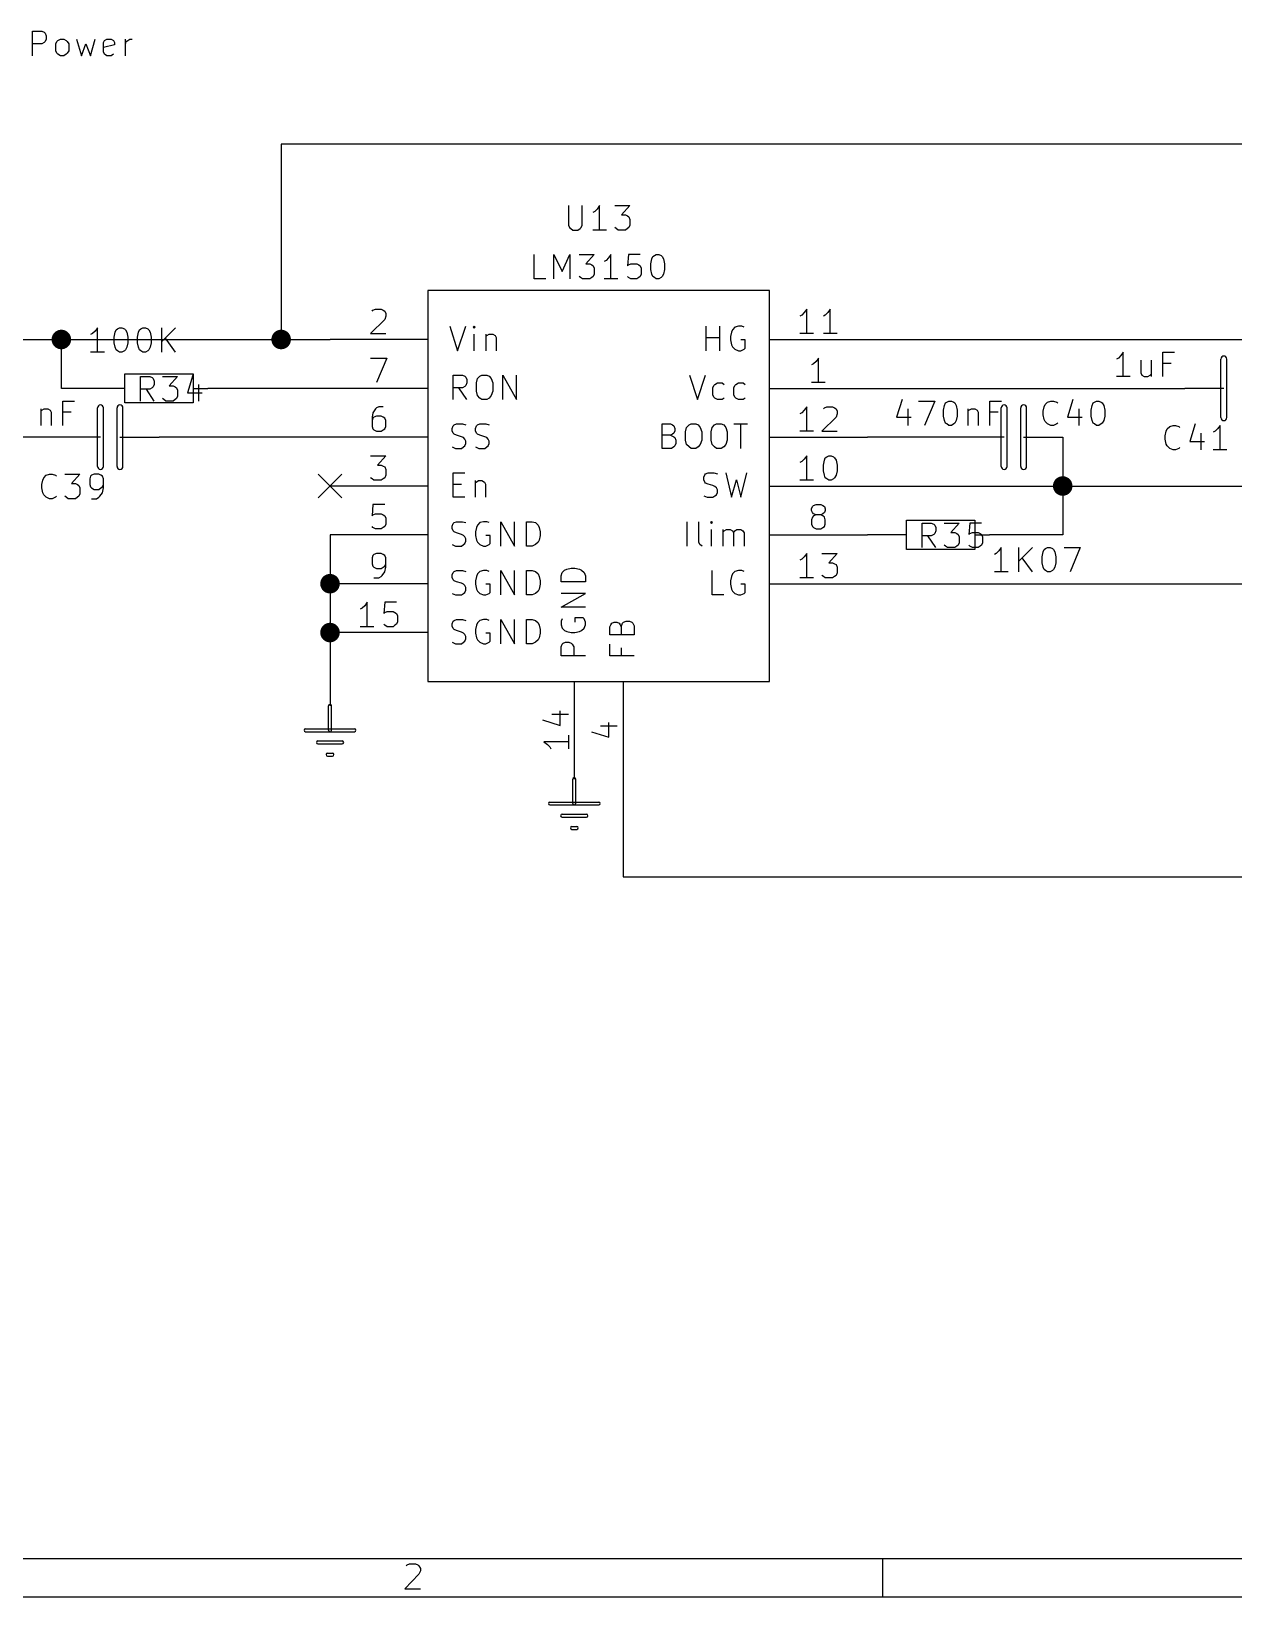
# Model space of a CAD drawing. Extents: x 10 to 287, y -200 to -10.
# Drawn here: x 65.7 to 128.3, y -200 to -118.6 of the extents above; entities that cross this region are included whole.
import ezdxf

# ---------------------------------------------------------------- set-up
doc = ezdxf.new("R2010")
doc.units = 0
doc.header["$MEASUREMENT"] = 0

msp = doc.modelspace()

# ---------------------------------------------------------------- linework, layer by layer
at = {"layer": 'Blue 2'}
for p, q in [((80.6704, -141.63), (81.8896, -142.85)), ((81.8896, -141.63), (80.6704, -142.85))]:
    msp.add_line(p, q, dxfattribs=at)
at = {"layer": 'Cyan 2'}
for p, q in [((65.8114, -119.863), (65.8114, -118.593)), ((65.8114, -118.593), (66.294, -118.593)), ((66.294, -118.593), (66.421, -118.643)), ((66.421, -118.643), (66.4718, -118.694)), ((66.4718, -118.694), (66.5226, -118.821)), ((66.5226, -118.821), (66.5226, -118.999)), ((66.294, -119.253), (65.8114, -119.253)), ((66.421, -119.177), (66.294, -119.253)), ((66.4718, -119.126), (66.421, -119.177)), ((66.5226, -118.999), (66.4718, -119.126)), ((67.0306, -119.253), (67.0814, -119.126)), ((67.0306, -119.609), (67.0306, -119.253)), ((67.0814, -119.736), (67.0306, -119.609)), ((67.0814, -119.126), (67.1322, -119.075)), ((67.1322, -119.075), (67.2592, -118.999)), ((67.2592, -118.999), (67.437, -118.999)), ((67.437, -118.999), (67.564, -119.075)), ((67.564, -119.075), (67.6148, -119.126)), ((67.6148, -119.126), (67.691, -119.253)), ((67.691, -119.609), (67.6148, -119.736)), ((67.691, -119.253), (67.691, -119.609)), ((68.0974, -118.999), (68.3514, -119.863)), ((68.3514, -119.863), (68.58, -119.253)), ((68.58, -119.253), (68.834, -119.863)), ((68.834, -119.863), (69.0626, -118.999)), ((69.4944, -119.177), (69.5452, -119.075)), ((69.4944, -119.659), (69.4944, -119.177)), ((70.0786, -119.304), (69.4944, -119.431)), ((69.5452, -119.786), (69.4944, -119.659)), ((69.5452, -119.075), (69.6722, -118.999)), ((69.6722, -118.999), (69.9008, -118.999)), ((69.9008, -118.999), (70.0278, -119.075)), ((70.0278, -119.075), (70.0786, -119.177)), ((70.0786, -119.177), (70.0786, -119.304)), ((70.6374, -119.863), (70.6374, -118.999)), ((70.6374, -119.253), (70.6882, -119.126)), ((70.6882, -119.126), (70.7644, -119.075)), ((70.7644, -119.075), (70.866, -118.999)), ((70.866, -118.999), (70.993, -118.999)), ((67.1322, -119.786), (67.0814, -119.736)), ((67.2592, -119.863), (67.1322, -119.786)), ((67.437, -119.863), (67.2592, -119.863)), ((67.564, -119.786), (67.437, -119.863)), ((67.6148, -119.736), (67.564, -119.786)), ((69.6722, -119.863), (69.5452, -119.786)), ((69.9008, -119.863), (69.6722, -119.863)), ((70.0278, -119.786), (69.9008, -119.863)), ((93.6752, -127.66), (93.6752, -128.676)), ((94.3864, -128.676), (94.3864, -127.66)), ((95.3008, -127.66), (95.1738, -127.838)), ((95.3008, -128.93), (95.3008, -127.66)), ((96.0882, -127.66), (96.8756, -127.66)), ((96.8756, -127.66), (96.4438, -128.143)), ((95.0468, -127.965), (94.9452, -128.016)), ((95.1738, -127.838), (95.0468, -127.965)), ((96.4438, -128.143), (96.647, -128.143)), ((96.647, -128.143), (96.7486, -128.194)), ((96.7486, -128.194), (96.8248, -128.245)), ((96.8248, -128.245), (96.8756, -128.372)), ((96.8756, -128.372), (96.8756, -128.676)), ((93.6752, -128.676), (93.726, -128.803)), ((93.726, -128.803), (93.8022, -128.854)), ((93.8022, -128.854), (93.9038, -128.93)), ((93.9038, -128.93), (94.1578, -128.93)), ((94.1578, -128.93), (94.2848, -128.854)), ((94.2848, -128.854), (94.3356, -128.803)), ((94.3356, -128.803), (94.3864, -128.676)), ((95.6564, -128.93), (94.9452, -128.93)), ((96.1644, -128.854), (96.0882, -128.803)), ((96.266, -128.93), (96.1644, -128.854)), ((96.647, -128.93), (96.266, -128.93)), ((96.7486, -128.854), (96.647, -128.93)), ((96.8248, -128.803), (96.7486, -128.854)), ((96.8756, -128.676), (96.8248, -128.803)), ((91.8972, -131.47), (91.8972, -130.2)), ((92.9132, -131.47), (92.9132, -130.2)), ((92.9132, -130.2), (93.345, -131.089)), ((93.345, -131.089), (93.7514, -130.2)), ((93.7514, -130.2), (93.7514, -131.47)), ((94.234, -130.2), (95.0214, -130.2)), ((95.0214, -130.2), (94.5896, -130.683)), ((95.885, -130.2), (95.758, -130.378)), ((95.885, -131.47), (95.885, -130.2)), ((96.7994, -130.2), (96.7486, -130.785)), ((97.409, -130.2), (96.7994, -130.2)), ((98.0694, -130.302), (98.1456, -130.251)), ((98.1456, -130.251), (98.2472, -130.2)), ((98.2472, -130.2), (98.3742, -130.2)), ((98.3742, -130.2), (98.5012, -130.251)), ((98.5012, -130.251), (98.552, -130.302)), ((94.5896, -130.683), (94.7928, -130.683)), ((94.7928, -130.683), (94.8944, -130.734)), ((94.8944, -130.734), (94.9706, -130.785)), ((94.9706, -130.785), (95.0214, -130.912)), ((95.0214, -130.912), (95.0214, -131.216)), ((95.631, -130.505), (95.5294, -130.556)), ((95.758, -130.378), (95.631, -130.505)), ((96.7486, -130.785), (96.7994, -130.734)), ((96.7994, -130.734), (96.9264, -130.683)), ((96.9264, -130.683), (97.2312, -130.683)), ((97.2312, -130.683), (97.3328, -130.734)), ((97.3328, -130.734), (97.409, -130.785)), ((97.409, -130.785), (97.4598, -130.912)), ((97.4598, -130.912), (97.4598, -131.216)), ((97.9678, -130.683), (98.0186, -130.429)), ((97.9678, -130.988), (97.9678, -130.683)), ((98.0186, -131.216), (97.9678, -130.988)), ((98.0186, -130.429), (98.0694, -130.302)), ((98.552, -130.302), (98.6282, -130.429)), ((98.6282, -130.429), (98.679, -130.683)), ((98.679, -130.988), (98.6282, -131.216)), ((98.679, -130.683), (98.679, -130.988)), ((92.5068, -131.47), (91.8972, -131.47)), ((94.3102, -131.394), (94.234, -131.343)), ((94.4118, -131.47), (94.3102, -131.394)), ((94.7928, -131.47), (94.4118, -131.47)), ((94.8944, -131.394), (94.7928, -131.47)), ((94.9706, -131.343), (94.8944, -131.394)), ((95.0214, -131.216), (94.9706, -131.343)), ((96.2406, -131.47), (95.5294, -131.47)), ((96.7994, -131.394), (96.7486, -131.343)), ((96.9264, -131.47), (96.7994, -131.394)), ((97.2312, -131.47), (96.9264, -131.47)), ((97.3328, -131.394), (97.2312, -131.47)), ((97.409, -131.343), (97.3328, -131.394)), ((97.4598, -131.216), (97.409, -131.343)), ((98.0694, -131.343), (98.0186, -131.216)), ((98.1456, -131.394), (98.0694, -131.343)), ((98.2472, -131.47), (98.1456, -131.394)), ((98.3742, -131.47), (98.2472, -131.47)), ((98.5012, -131.394), (98.3742, -131.47)), ((98.552, -131.343), (98.5012, -131.394)), ((98.6282, -131.216), (98.552, -131.343)), ((68.9356, -134.315), (68.834, -134.366)), ((69.0626, -134.188), (68.9356, -134.315)), ((69.1896, -134.01), (69.0626, -134.188)), ((69.1896, -135.28), (69.1896, -134.01)), ((70.0532, -134.493), (70.104, -134.239)), ((70.104, -134.239), (70.1548, -134.112)), ((70.1548, -134.112), (70.231, -134.061)), ((70.231, -134.061), (70.3326, -134.01)), ((70.3326, -134.01), (70.4596, -134.01)), ((70.4596, -134.01), (70.5866, -134.061)), ((70.5866, -134.061), (70.6374, -134.112)), ((70.6374, -134.112), (70.7136, -134.239)), ((70.7136, -134.239), (70.7644, -134.493)), ((71.2724, -134.493), (71.3232, -134.239)), ((71.3232, -134.239), (71.374, -134.112)), ((71.374, -134.112), (71.4502, -134.061)), ((71.4502, -134.061), (71.5518, -134.01)), ((71.5518, -134.01), (71.6788, -134.01)), ((71.6788, -134.01), (71.8058, -134.061)), ((71.8058, -134.061), (71.8566, -134.112)), ((71.8566, -134.112), (71.9328, -134.239)), ((71.9328, -134.239), (71.9836, -134.493)), ((72.5424, -135.28), (72.5424, -134.01)), ((73.2536, -134.01), (72.5424, -134.722)), ((87.503, -133.934), (87.9094, -135.204)), ((87.9094, -135.204), (88.3412, -133.934)), ((88.773, -133.934), (88.7222, -133.985)), ((88.7222, -133.985), (88.773, -134.036)), ((88.8238, -133.985), (88.773, -133.934)), ((88.773, -133.934), (88.773, -134.036)), ((88.773, -134.036), (88.8238, -133.985)), ((100.838, -135.204), (100.838, -133.934)), ((101.549, -135.204), (101.549, -133.934)), ((102.159, -134.239), (102.108, -134.468)), ((102.21, -134.112), (102.159, -134.239)), ((102.337, -133.985), (102.21, -134.112)), ((102.514, -133.934), (102.337, -133.985)), ((102.692, -133.934), (102.514, -133.934)), ((102.819, -133.985), (102.692, -133.934)), ((70.0532, -134.798), (70.0532, -134.493)), ((70.104, -135.026), (70.0532, -134.798)), ((70.1548, -135.153), (70.104, -135.026)), ((70.7136, -135.026), (70.6374, -135.153)), ((70.7644, -134.798), (70.7136, -135.026)), ((70.7644, -134.493), (70.7644, -134.798)), ((71.2724, -134.798), (71.2724, -134.493)), ((71.3232, -135.026), (71.2724, -134.798)), ((71.374, -135.153), (71.3232, -135.026)), ((71.9328, -135.026), (71.8566, -135.153)), ((71.9836, -134.798), (71.9328, -135.026)), ((71.9836, -134.493), (71.9836, -134.798)), ((73.2536, -135.28), (72.7202, -134.544)), ((88.773, -135.204), (88.773, -134.341)), ((89.3826, -134.341), (89.3826, -135.204)), ((89.3826, -134.468), (89.4334, -134.417)), ((89.4334, -134.417), (89.5604, -134.341)), ((89.5604, -134.341), (89.7382, -134.341)), ((89.7382, -134.341), (89.8652, -134.417)), ((89.8652, -134.417), (89.916, -134.518)), ((89.916, -134.518), (89.916, -135.204)), ((100.838, -134.518), (101.549, -134.518)), ((102.108, -134.468), (102.108, -134.645)), ((102.108, -134.645), (102.159, -134.899)), ((102.159, -134.899), (102.21, -135.001)), ((102.21, -135.001), (102.337, -135.128)), ((102.337, -135.128), (102.514, -135.204)), ((102.87, -134.645), (102.641, -134.645)), ((102.641, -135.204), (102.819, -135.128)), ((102.819, -135.128), (102.87, -135.077)), ((102.87, -135.077), (102.87, -134.645)), ((69.5452, -135.28), (68.834, -135.28)), ((70.231, -135.204), (70.1548, -135.153)), ((70.3326, -135.28), (70.231, -135.204)), ((70.4596, -135.28), (70.3326, -135.28)), ((70.5866, -135.204), (70.4596, -135.28)), ((70.6374, -135.153), (70.5866, -135.204)), ((71.4502, -135.204), (71.374, -135.153)), ((71.5518, -135.28), (71.4502, -135.204)), ((71.6788, -135.28), (71.5518, -135.28)), ((71.8058, -135.204), (71.6788, -135.28)), ((71.8566, -135.153), (71.8058, -135.204)), ((102.514, -135.204), (102.641, -135.204)), ((122.276, -135.585), (122.174, -135.636)), ((122.403, -135.458), (122.276, -135.585)), ((122.53, -135.28), (122.403, -135.458)), ((122.53, -136.55), (122.53, -135.28)), ((123.444, -135.687), (123.444, -136.347)), ((123.977, -135.687), (123.977, -136.55)), ((124.587, -136.55), (124.587, -135.28)), ((124.587, -135.28), (125.197, -135.28)), ((125.019, -135.865), (124.587, -135.865)), ((71.4248, -137.82), (71.4248, -136.55)), ((71.4248, -136.55), (71.9074, -136.55)), ((71.9074, -136.55), (72.0344, -136.601)), ((72.0344, -136.601), (72.0852, -136.652)), ((72.0852, -136.652), (72.136, -136.779)), ((72.5678, -136.55), (73.3552, -136.55)), ((73.3552, -136.55), (72.9234, -137.033)), ((74.1426, -136.474), (73.8632, -137.389)), ((87.6808, -137.744), (87.6808, -136.474)), ((87.6808, -136.474), (88.1634, -136.474)), ((88.1634, -136.474), (88.2904, -136.525)), ((88.2904, -136.525), (88.3412, -136.576)), ((88.3412, -136.576), (88.392, -136.703)), ((88.392, -136.703), (88.392, -136.881)), ((88.9, -136.881), (88.9508, -136.652)), ((88.9508, -136.652), (89.0778, -136.525)), ((89.0778, -136.525), (89.1794, -136.474)), ((89.1794, -136.474), (89.4334, -136.474)), ((89.4334, -136.474), (89.5604, -136.525)), ((89.5604, -136.525), (89.662, -136.652)), ((89.662, -136.652), (89.7382, -136.881)), ((90.2716, -137.744), (90.2716, -136.474)), ((90.2716, -136.474), (90.9828, -137.744)), ((90.9828, -137.744), (90.9828, -136.474)), ((99.9744, -136.474), (100.381, -137.744)), ((100.381, -137.744), (100.813, -136.474)), ((122.885, -136.55), (122.174, -136.55)), ((123.444, -136.347), (123.495, -136.474)), ((123.495, -136.474), (123.622, -136.55)), ((123.622, -136.55), (123.8, -136.55)), ((123.8, -136.55), (123.927, -136.474)), ((123.927, -136.474), (123.977, -136.423)), ((71.9074, -137.211), (71.4248, -137.211)), ((72.136, -137.82), (71.7296, -137.211)), ((72.0344, -137.135), (71.9074, -137.211)), ((72.0852, -137.084), (72.0344, -137.135)), ((72.136, -136.957), (72.0852, -137.084)), ((72.136, -136.779), (72.136, -136.957)), ((72.9234, -137.033), (73.1266, -137.033)), ((73.1266, -137.033), (73.2282, -137.084)), ((73.2282, -137.084), (73.3044, -137.135)), ((73.3044, -137.135), (73.3552, -137.262)), ((73.3552, -137.566), (73.3044, -137.693)), ((73.3552, -137.262), (73.3552, -137.566)), ((73.8632, -137.389), (74.6252, -137.389)), ((74.4474, -136.957), (74.4474, -137.82)), ((88.1634, -137.135), (87.6808, -137.135)), ((88.392, -137.744), (87.9856, -137.135)), ((88.2904, -137.058), (88.1634, -137.135)), ((88.3412, -137.008), (88.2904, -137.058)), ((88.392, -136.881), (88.3412, -137.008)), ((88.9, -137.312), (88.9, -136.881)), ((88.9508, -137.541), (88.9, -137.312)), ((89.0778, -137.668), (88.9508, -137.541)), ((89.662, -137.541), (89.5604, -137.668)), ((89.7382, -137.312), (89.662, -137.541)), ((89.7382, -136.881), (89.7382, -137.312)), ((101.194, -137.135), (101.244, -137.008)), ((101.194, -137.49), (101.194, -137.135)), ((101.244, -137.617), (101.194, -137.49)), ((101.244, -137.008), (101.295, -136.957)), ((101.295, -136.957), (101.422, -136.881)), ((101.422, -136.881), (101.676, -136.881)), ((101.676, -136.881), (101.778, -136.957)), ((102.286, -137.135), (102.337, -137.008)), ((102.286, -137.49), (102.286, -137.135)), ((102.337, -137.617), (102.286, -137.49)), ((102.337, -137.008), (102.387, -136.957)), ((102.387, -136.957), (102.514, -136.881)), ((102.514, -136.881), (102.768, -136.881)), ((102.768, -136.881), (102.87, -136.957)), ((66.2432, -138.227), (66.2432, -139.09)), ((66.2432, -138.354), (66.294, -138.303)), ((66.294, -138.303), (66.421, -138.227)), ((66.421, -138.227), (66.5988, -138.227)), ((66.5988, -138.227), (66.7258, -138.303)), ((66.7258, -138.303), (66.7766, -138.405)), ((67.3862, -139.09), (67.3862, -137.82)), ((67.3862, -137.82), (67.9958, -137.82)), ((72.644, -137.744), (72.5678, -137.693)), ((72.7456, -137.82), (72.644, -137.744)), ((73.1266, -137.82), (72.7456, -137.82)), ((73.2282, -137.744), (73.1266, -137.82)), ((73.3044, -137.693), (73.2282, -137.744)), ((89.1794, -137.744), (89.0778, -137.668)), ((89.4334, -137.744), (89.1794, -137.744)), ((89.5604, -137.668), (89.4334, -137.744)), ((101.295, -137.668), (101.244, -137.617)), ((101.422, -137.744), (101.295, -137.668)), ((101.676, -137.744), (101.422, -137.744)), ((101.778, -137.668), (101.676, -137.744)), ((102.387, -137.668), (102.337, -137.617)), ((102.514, -137.744), (102.387, -137.668)), ((102.768, -137.744), (102.514, -137.744)), ((102.87, -137.668), (102.768, -137.744)), ((111.023, -137.744), (110.744, -138.659)), ((111.328, -138.227), (111.328, -139.09)), ((111.887, -137.82), (112.725, -137.82)), ((112.725, -137.82), (112.192, -139.09)), ((113.182, -138.303), (113.233, -138.049)), ((113.182, -138.608), (113.182, -138.303)), ((113.233, -138.049), (113.284, -137.922)), ((113.284, -137.922), (113.36, -137.871)), ((113.36, -137.871), (113.462, -137.82)), ((113.462, -137.82), (113.589, -137.82)), ((113.589, -137.82), (113.716, -137.871)), ((113.716, -137.871), (113.767, -137.922)), ((113.767, -137.922), (113.843, -138.049)), ((113.843, -138.049), (113.894, -138.303)), ((113.894, -138.303), (113.894, -138.608)), ((114.452, -138.227), (114.452, -139.09)), ((114.452, -138.354), (114.503, -138.303)), ((114.503, -138.303), (114.63, -138.227)), ((114.63, -138.227), (114.808, -138.227)), ((114.808, -138.227), (114.935, -138.303)), ((114.935, -138.303), (114.986, -138.405)), ((115.595, -139.09), (115.595, -137.82)), ((115.595, -137.82), (116.205, -137.82)), ((118.364, -138.354), (118.415, -138.125)), ((118.364, -138.532), (118.364, -138.354)), ((118.415, -138.125), (118.466, -137.998)), ((118.466, -137.998), (118.593, -137.871)), ((118.593, -137.871), (118.77, -137.82)), ((118.77, -137.82), (118.897, -137.82)), ((118.897, -137.82), (119.075, -137.871)), ((119.075, -137.871), (119.126, -137.922)), ((119.913, -137.744), (119.634, -138.659)), ((120.218, -138.227), (120.218, -139.09)), ((120.853, -138.303), (120.904, -138.049)), ((120.853, -138.608), (120.853, -138.303)), ((120.904, -138.049), (120.955, -137.922)), ((120.955, -137.922), (121.031, -137.871)), ((121.031, -137.871), (121.133, -137.82)), ((121.133, -137.82), (121.26, -137.82)), ((121.26, -137.82), (121.387, -137.871)), ((121.387, -137.871), (121.437, -137.922)), ((121.437, -137.922), (121.514, -138.049)), ((121.514, -138.049), (121.564, -138.303)), ((121.564, -138.303), (121.564, -138.608)), ((66.7766, -138.405), (66.7766, -139.09)), ((67.818, -138.405), (67.3862, -138.405)), ((87.63, -139.243), (87.6808, -139.116)), ((87.6808, -139.116), (87.7316, -139.065)), ((87.7316, -139.065), (87.8586, -139.014)), ((87.8586, -139.014), (88.1634, -139.014)), ((88.1634, -139.014), (88.3412, -139.065)), ((88.8492, -139.243), (88.9, -139.116)), ((88.9, -139.116), (88.9508, -139.065)), ((88.9508, -139.065), (89.0778, -139.014)), ((89.0778, -139.014), (89.3826, -139.014)), ((89.3826, -139.014), (89.5604, -139.065)), ((98.552, -140.284), (98.552, -139.014)), ((98.552, -139.014), (98.9838, -139.014)), ((98.9838, -139.014), (99.0854, -139.065)), ((99.0854, -139.065), (99.1616, -139.116)), ((99.1616, -139.116), (99.2124, -139.243)), ((99.7712, -139.421), (99.822, -139.192)), ((99.822, -139.192), (99.949, -139.065)), ((99.949, -139.065), (100.051, -139.014)), ((100.051, -139.014), (100.305, -139.014)), ((100.305, -139.014), (100.432, -139.065)), ((100.432, -139.065), (100.533, -139.192)), ((100.533, -139.192), (100.609, -139.421)), ((101.092, -139.421), (101.143, -139.192)), ((101.143, -139.192), (101.27, -139.065)), ((101.27, -139.065), (101.371, -139.014)), ((101.371, -139.014), (101.625, -139.014)), ((101.625, -139.014), (101.752, -139.065)), ((101.752, -139.065), (101.854, -139.192)), ((101.854, -139.192), (101.93, -139.421)), ((102.286, -139.014), (102.997, -139.014)), ((102.641, -140.284), (102.641, -139.014)), ((110.744, -138.659), (111.506, -138.659)), ((113.233, -138.836), (113.182, -138.608)), ((113.284, -138.963), (113.233, -138.836)), ((113.36, -139.014), (113.284, -138.963)), ((113.462, -139.09), (113.36, -139.014)), ((113.589, -139.09), (113.462, -139.09)), ((113.716, -139.014), (113.589, -139.09)), ((113.767, -138.963), (113.716, -139.014)), ((113.843, -138.836), (113.767, -138.963)), ((113.894, -138.608), (113.843, -138.836)), ((114.986, -138.405), (114.986, -139.09)), ((116.027, -138.405), (115.595, -138.405)), ((118.415, -138.786), (118.364, -138.532)), ((118.466, -138.887), (118.415, -138.786)), ((118.593, -139.014), (118.466, -138.887)), ((118.77, -139.09), (118.593, -139.014)), ((118.897, -139.09), (118.77, -139.09)), ((119.075, -139.014), (118.897, -139.09)), ((119.126, -138.963), (119.075, -139.014)), ((119.634, -138.659), (120.396, -138.659)), ((120.904, -138.836), (120.853, -138.608)), ((120.955, -138.963), (120.904, -138.836)), ((121.031, -139.014), (120.955, -138.963)), ((121.133, -139.09), (121.031, -139.014)), ((121.26, -139.09), (121.133, -139.09)), ((121.387, -139.014), (121.26, -139.09)), ((121.437, -138.963), (121.387, -139.014)), ((121.514, -138.836), (121.437, -138.963)), ((121.564, -138.608), (121.514, -138.836)), ((124.816, -139.268), (124.943, -139.141)), ((124.943, -139.141), (125.12, -139.09)), ((125.12, -139.09), (125.247, -139.09)), ((125.247, -139.09), (125.425, -139.141)), ((125.425, -139.141), (125.476, -139.192)), ((126.263, -139.014), (125.984, -139.929)), ((127.559, -139.09), (127.432, -139.268)), ((127.559, -140.36), (127.559, -139.09)), ((87.63, -139.37), (87.63, -139.243)), ((87.6808, -139.497), (87.63, -139.37)), ((87.7316, -139.548), (87.6808, -139.497)), ((87.8586, -139.598), (87.7316, -139.548)), ((88.1126, -139.675), (87.8586, -139.598)), ((88.2142, -139.725), (88.1126, -139.675)), ((88.2904, -139.802), (88.2142, -139.725)), ((88.3412, -139.903), (88.2904, -139.802)), ((88.3412, -140.03), (88.3412, -139.903)), ((88.8492, -139.37), (88.8492, -139.243)), ((88.9, -139.497), (88.8492, -139.37)), ((88.9508, -139.548), (88.9, -139.497)), ((89.0778, -139.598), (88.9508, -139.548)), ((89.3318, -139.675), (89.0778, -139.598)), ((89.4334, -139.725), (89.3318, -139.675)), ((89.5096, -139.802), (89.4334, -139.725)), ((89.5604, -139.903), (89.5096, -139.802)), ((89.5604, -140.03), (89.5604, -139.903)), ((98.9838, -139.598), (98.552, -139.598)), ((99.0854, -139.548), (98.9838, -139.598)), ((98.9838, -139.598), (99.1616, -139.675)), ((99.1616, -139.497), (99.0854, -139.548)), ((99.2124, -139.37), (99.1616, -139.497)), ((99.1616, -139.675), (99.2124, -139.725)), ((99.2124, -139.243), (99.2124, -139.37)), ((99.2124, -139.725), (99.2632, -139.852)), ((99.2632, -139.852), (99.2632, -140.03)), ((99.7712, -139.852), (99.7712, -139.421)), ((99.822, -140.081), (99.7712, -139.852)), ((100.609, -139.852), (100.533, -140.081)), ((100.609, -139.421), (100.609, -139.852)), ((101.092, -139.852), (101.092, -139.421)), ((101.143, -140.081), (101.092, -139.852)), ((101.93, -139.852), (101.854, -140.081)), ((101.93, -139.421), (101.93, -139.852)), ((124.714, -139.624), (124.765, -139.395)), ((124.714, -139.802), (124.714, -139.624)), ((124.765, -140.056), (124.714, -139.802)), ((124.765, -139.395), (124.816, -139.268)), ((125.984, -139.929), (126.746, -139.929)), ((126.568, -139.497), (126.568, -140.36)), ((127.305, -139.395), (127.203, -139.446)), ((127.432, -139.268), (127.305, -139.395)), ((87.63, -140.208), (87.8078, -140.284)), ((87.8078, -140.284), (88.1126, -140.284)), ((88.1126, -140.284), (88.2142, -140.208)), ((88.2142, -140.208), (88.2904, -140.157)), ((88.2904, -140.157), (88.3412, -140.03)), ((88.8492, -140.208), (89.027, -140.284)), ((89.027, -140.284), (89.3318, -140.284)), ((89.3318, -140.284), (89.4334, -140.208)), ((89.4334, -140.208), (89.5096, -140.157)), ((89.5096, -140.157), (89.5604, -140.03)), ((99.0346, -140.284), (98.552, -140.284)), ((99.1616, -140.208), (99.0346, -140.284)), ((99.2124, -140.157), (99.1616, -140.208)), ((99.2632, -140.03), (99.2124, -140.157)), ((99.949, -140.208), (99.822, -140.081)), ((100.051, -140.284), (99.949, -140.208)), ((100.305, -140.284), (100.051, -140.284)), ((100.432, -140.208), (100.305, -140.284)), ((100.533, -140.081), (100.432, -140.208)), ((101.27, -140.208), (101.143, -140.081)), ((101.371, -140.284), (101.27, -140.208)), ((101.625, -140.284), (101.371, -140.284)), ((101.752, -140.208), (101.625, -140.284)), ((101.854, -140.081), (101.752, -140.208)), ((124.816, -140.157), (124.765, -140.056)), ((124.943, -140.284), (124.816, -140.157)), ((125.12, -140.36), (124.943, -140.284)), ((125.247, -140.36), (125.12, -140.36)), ((125.425, -140.284), (125.247, -140.36)), ((125.476, -140.233), (125.425, -140.284)), ((127.914, -140.36), (127.203, -140.36)), ((66.5226, -141.681), (66.7004, -141.63)), ((66.7004, -141.63), (66.8274, -141.63)), ((66.8274, -141.63), (67.0052, -141.681)), ((67.4878, -141.63), (68.2752, -141.63)), ((68.2752, -141.63), (67.8434, -142.113)), ((69.0118, -141.63), (68.8848, -141.681)), ((69.2658, -141.63), (69.0118, -141.63)), ((69.3674, -141.681), (69.2658, -141.63)), ((87.6808, -142.824), (87.6808, -141.554)), ((87.6808, -141.554), (88.2904, -141.554)), ((100.762, -141.656), (100.813, -141.605)), ((100.813, -141.605), (100.94, -141.554)), ((100.94, -141.554), (101.244, -141.554)), ((101.244, -141.554), (101.422, -141.605)), ((101.854, -141.554), (102.159, -142.824)), ((102.641, -142.824), (102.946, -141.554)), ((66.294, -142.164), (66.3448, -141.935)), ((66.294, -142.342), (66.294, -142.164)), ((66.3448, -142.596), (66.294, -142.342)), ((66.3448, -141.935), (66.3956, -141.808)), ((66.3956, -141.808), (66.5226, -141.681)), ((67.0052, -141.681), (67.056, -141.732)), ((67.8434, -142.113), (68.0466, -142.113)), ((68.0466, -142.113), (68.1482, -142.164)), ((68.1482, -142.164), (68.2244, -142.215)), ((68.2244, -142.215), (68.2752, -142.342)), ((68.2752, -142.342), (68.2752, -142.646)), ((68.834, -141.732), (68.7832, -141.859)), ((68.7832, -141.859), (68.7832, -142.164)), ((68.7832, -142.164), (68.834, -142.291)), ((68.8848, -141.681), (68.834, -141.732)), ((68.834, -142.291), (68.8848, -142.342)), ((68.8848, -142.342), (69.0118, -142.418)), ((69.0118, -142.418), (69.2658, -142.418)), ((69.2658, -142.418), (69.3674, -142.342)), ((69.4436, -141.732), (69.3674, -141.681)), ((69.3674, -142.342), (69.4436, -142.291)), ((69.4944, -141.859), (69.4436, -141.732)), ((69.4436, -142.291), (69.4944, -142.164)), ((69.4436, -142.596), (69.4944, -142.342)), ((69.4944, -142.342), (69.4944, -141.859)), ((87.6808, -142.138), (88.1126, -142.138)), ((88.8238, -141.961), (88.8238, -142.824)), ((88.8238, -142.088), (88.8746, -142.037)), ((88.8746, -142.037), (89.0016, -141.961)), ((89.0016, -141.961), (89.1794, -141.961)), ((89.1794, -141.961), (89.3064, -142.037)), ((89.3064, -142.037), (89.3572, -142.138)), ((89.3572, -142.138), (89.3572, -142.824)), ((100.711, -141.783), (100.762, -141.656)), ((100.711, -141.91), (100.711, -141.783)), ((100.762, -142.037), (100.711, -141.91)), ((100.813, -142.088), (100.762, -142.037)), ((100.94, -142.138), (100.813, -142.088)), ((101.194, -142.215), (100.94, -142.138)), ((101.295, -142.265), (101.194, -142.215)), ((101.371, -142.342), (101.295, -142.265)), ((101.422, -142.443), (101.371, -142.342)), ((101.422, -142.57), (101.422, -142.443)), ((102.159, -142.824), (102.413, -141.91)), ((102.413, -141.91), (102.641, -142.824)), ((66.3956, -142.697), (66.3448, -142.596)), ((66.5226, -142.824), (66.3956, -142.697)), ((66.7004, -142.9), (66.5226, -142.824)), ((66.8274, -142.9), (66.7004, -142.9)), ((67.0052, -142.824), (66.8274, -142.9)), ((67.056, -142.773), (67.0052, -142.824)), ((67.564, -142.824), (67.4878, -142.773)), ((67.6656, -142.9), (67.564, -142.824)), ((68.0466, -142.9), (67.6656, -142.9)), ((68.1482, -142.824), (68.0466, -142.9)), ((68.2244, -142.773), (68.1482, -142.824)), ((68.2752, -142.646), (68.2244, -142.773)), ((68.8848, -142.9), (69.1388, -142.9)), ((69.1388, -142.9), (69.2658, -142.824)), ((69.2658, -142.824), (69.3166, -142.773)), ((69.3166, -142.773), (69.4436, -142.596)), ((88.2904, -142.824), (87.6808, -142.824)), ((100.711, -142.748), (100.889, -142.824)), ((100.889, -142.824), (101.194, -142.824)), ((101.194, -142.824), (101.295, -142.748)), ((101.295, -142.748), (101.371, -142.697)), ((101.371, -142.697), (101.422, -142.57)), ((87.63, -144.323), (87.6808, -144.196)), ((87.63, -144.45), (87.63, -144.323)), ((87.6808, -144.577), (87.63, -144.45)), ((87.6808, -144.196), (87.7316, -144.145)), ((87.7316, -144.628), (87.6808, -144.577)), ((87.7316, -144.145), (87.8586, -144.094)), ((87.8586, -144.678), (87.7316, -144.628)), ((87.8586, -144.094), (88.1634, -144.094)), ((88.1126, -144.755), (87.8586, -144.678)), ((88.2142, -144.805), (88.1126, -144.755)), ((88.1634, -144.094), (88.3412, -144.145)), ((88.2904, -144.882), (88.2142, -144.805)), ((88.3412, -144.983), (88.2904, -144.882)), ((88.9, -144.399), (88.8492, -144.628)), ((88.8492, -144.628), (88.8492, -144.805)), ((88.8492, -144.805), (88.9, -145.059)), ((88.9508, -144.272), (88.9, -144.399)), ((89.0778, -144.145), (88.9508, -144.272)), ((89.2556, -144.094), (89.0778, -144.145)), ((89.4334, -144.094), (89.2556, -144.094)), ((89.6112, -144.805), (89.3826, -144.805)), ((89.5604, -144.145), (89.4334, -144.094)), ((89.6112, -145.237), (89.6112, -144.805)), ((90.17, -145.364), (90.17, -144.094)), ((90.17, -144.094), (90.8812, -145.364)), ((90.8812, -145.364), (90.8812, -144.094)), ((91.4908, -145.364), (91.4908, -144.094)), ((91.4908, -144.094), (91.7956, -144.094)), ((91.7956, -144.094), (91.9734, -144.145)), ((91.9734, -144.145), (92.1004, -144.272)), ((92.1004, -144.272), (92.1512, -144.399)), ((92.1512, -144.399), (92.202, -144.628)), ((92.202, -144.805), (92.1512, -145.059)), ((92.202, -144.628), (92.202, -144.805)), ((99.8474, -145.364), (99.8474, -144.094)), ((100.457, -145.161), (100.457, -144.094)), ((101.117, -144.094), (101.067, -144.145)), ((101.067, -144.145), (101.117, -144.196)), ((101.168, -144.145), (101.117, -144.094)), ((101.117, -144.094), (101.117, -144.196)), ((101.117, -144.196), (101.168, -144.145)), ((101.117, -145.364), (101.117, -144.501)), ((101.727, -145.364), (101.727, -144.501)), ((101.727, -144.628), (101.778, -144.577)), ((101.778, -144.577), (101.905, -144.501)), ((101.905, -144.501), (102.083, -144.501)), ((102.083, -144.501), (102.21, -144.577)), ((102.21, -144.577), (102.26, -144.678)), ((102.26, -144.678), (102.337, -144.577)), ((102.26, -144.678), (102.26, -145.364)), ((102.337, -144.577), (102.438, -144.501)), ((102.438, -144.501), (102.641, -144.501)), ((102.641, -144.501), (102.743, -144.577)), ((102.743, -144.577), (102.819, -144.678)), ((102.819, -144.678), (102.819, -145.364)), ((112.065, -145.44), (112.065, -144.17)), ((112.065, -144.17), (112.547, -144.17)), ((112.547, -144.831), (112.065, -144.831)), ((112.776, -145.44), (112.37, -144.831)), ((112.547, -144.17), (112.674, -144.221)), ((112.674, -144.755), (112.547, -144.831)), ((112.674, -144.221), (112.725, -144.272)), ((112.725, -144.704), (112.674, -144.755)), ((112.725, -144.272), (112.776, -144.399)), ((112.776, -144.577), (112.725, -144.704)), ((112.776, -144.399), (112.776, -144.577)), ((113.208, -144.17), (113.995, -144.17)), ((113.995, -144.17), (113.563, -144.653)), ((113.563, -144.653), (113.767, -144.653)), ((113.767, -144.653), (113.868, -144.704)), ((113.868, -144.704), (113.944, -144.755)), ((113.944, -144.755), (113.995, -144.882)), ((113.995, -144.882), (113.995, -145.186)), ((114.554, -144.17), (114.503, -144.755)), ((114.503, -144.755), (114.554, -144.704)), ((115.164, -144.17), (114.554, -144.17)), ((114.554, -144.704), (114.681, -144.653)), ((114.681, -144.653), (114.986, -144.653)), ((114.986, -144.653), (115.087, -144.704)), ((115.087, -144.704), (115.164, -144.755)), ((115.164, -144.755), (115.214, -144.882)), ((115.214, -144.882), (115.214, -145.186)), ((87.63, -145.288), (87.8078, -145.364)), ((87.8078, -145.364), (88.1126, -145.364)), ((88.1126, -145.364), (88.2142, -145.288)), ((88.2142, -145.288), (88.2904, -145.237)), ((88.2904, -145.237), (88.3412, -145.11)), ((88.3412, -145.11), (88.3412, -144.983)), ((88.9, -145.059), (88.9508, -145.161)), ((88.9508, -145.161), (89.0778, -145.288)), ((89.0778, -145.288), (89.2556, -145.364)), ((89.2556, -145.364), (89.3826, -145.364)), ((89.3826, -145.364), (89.5604, -145.288)), ((89.5604, -145.288), (89.6112, -145.237)), ((91.7956, -145.364), (91.4908, -145.364)), ((91.9734, -145.288), (91.7956, -145.364)), ((92.1004, -145.161), (91.9734, -145.288)), ((92.1512, -145.059), (92.1004, -145.161)), ((100.508, -145.288), (100.457, -145.161)), ((100.635, -145.364), (100.508, -145.288)), ((113.284, -145.364), (113.208, -145.313)), ((113.386, -145.44), (113.284, -145.364)), ((113.767, -145.44), (113.386, -145.44)), ((113.868, -145.364), (113.767, -145.44)), ((113.944, -145.313), (113.868, -145.364)), ((113.995, -145.186), (113.944, -145.313)), ((114.554, -145.364), (114.503, -145.313)), ((114.681, -145.44), (114.554, -145.364)), ((114.986, -145.44), (114.681, -145.44)), ((115.087, -145.364), (114.986, -145.44)), ((115.164, -145.313), (115.087, -145.364)), ((115.214, -145.186), (115.164, -145.313)), ((116.053, -145.618), (115.926, -145.745)), ((116.18, -145.44), (116.053, -145.618)), ((116.18, -146.71), (116.18, -145.44)), ((117.094, -146.71), (117.094, -145.44)), ((117.805, -145.44), (117.094, -146.152)), ((118.313, -145.923), (118.364, -145.669)), ((118.364, -145.669), (118.415, -145.542)), ((118.415, -145.542), (118.491, -145.491)), ((118.491, -145.491), (118.593, -145.44)), ((118.593, -145.44), (118.72, -145.44)), ((118.72, -145.44), (118.847, -145.491)), ((118.847, -145.491), (118.897, -145.542)), ((118.897, -145.542), (118.974, -145.669)), ((118.974, -145.669), (119.024, -145.923)), ((119.456, -145.44), (120.294, -145.44)), ((120.294, -145.44), (119.761, -146.71)), ((93.599, -146.558), (93.8276, -146.507)), ((93.8276, -146.507), (94.0054, -146.507)), ((94.0054, -146.507), (94.2594, -146.558)), ((115.926, -145.745), (115.824, -145.796)), ((117.805, -146.71), (117.272, -145.974)), ((118.313, -146.228), (118.313, -145.923)), ((118.364, -146.456), (118.313, -146.228)), ((118.415, -146.583), (118.364, -146.456)), ((118.974, -146.456), (118.897, -146.583)), ((119.024, -146.228), (118.974, -146.456)), ((119.024, -145.923), (119.024, -146.228)), ((87.63, -146.863), (87.6808, -146.736)), ((87.63, -146.99), (87.63, -146.863)), ((87.6808, -147.117), (87.63, -146.99)), ((87.6808, -146.736), (87.7316, -146.685)), ((87.7316, -147.168), (87.6808, -147.117)), ((87.7316, -146.685), (87.8586, -146.634)), ((87.8586, -147.218), (87.7316, -147.168)), ((87.8586, -146.634), (88.1634, -146.634)), ((88.1126, -147.295), (87.8586, -147.218)), ((88.2142, -147.345), (88.1126, -147.295)), ((88.1634, -146.634), (88.3412, -146.685)), ((88.2904, -147.422), (88.2142, -147.345)), ((88.9, -146.939), (88.8492, -147.168)), ((88.8492, -147.168), (88.8492, -147.345)), ((88.8492, -147.345), (88.9, -147.599)), ((88.9508, -146.812), (88.9, -146.939)), ((89.0778, -146.685), (88.9508, -146.812)), ((89.2556, -146.634), (89.0778, -146.685)), ((89.4334, -146.634), (89.2556, -146.634)), ((89.6112, -147.345), (89.3826, -147.345)), ((89.5604, -146.685), (89.4334, -146.634)), ((89.6112, -147.777), (89.6112, -147.345)), ((90.17, -147.904), (90.17, -146.634)), ((90.17, -146.634), (90.8812, -147.904)), ((90.8812, -147.904), (90.8812, -146.634)), ((91.4908, -147.904), (91.4908, -146.634)), ((91.4908, -146.634), (91.7956, -146.634)), ((91.7956, -146.634), (91.9734, -146.685)), ((91.9734, -146.685), (92.1004, -146.812)), ((92.1004, -146.812), (92.1512, -146.939)), ((92.1512, -146.939), (92.202, -147.168)), ((92.202, -147.345), (92.1512, -147.599)), ((92.202, -147.168), (92.202, -147.345)), ((93.2942, -146.914), (93.345, -146.736)), ((93.2942, -147.218), (93.2942, -146.914)), ((94.5642, -147.218), (93.2942, -147.218)), ((93.345, -146.736), (93.472, -146.609)), ((93.472, -146.609), (93.599, -146.558)), ((94.2594, -146.558), (94.361, -146.609)), ((94.361, -146.609), (94.488, -146.736)), ((94.488, -146.736), (94.5642, -146.914)), ((94.5642, -146.914), (94.5642, -147.218)), ((101.143, -147.904), (101.143, -146.634)), ((102.159, -146.939), (102.108, -147.168)), ((102.108, -147.168), (102.108, -147.345)), ((102.108, -147.345), (102.159, -147.599)), ((102.21, -146.812), (102.159, -146.939)), ((102.337, -146.685), (102.21, -146.812)), ((102.514, -146.634), (102.337, -146.685)), ((102.692, -146.634), (102.514, -146.634)), ((102.87, -147.345), (102.641, -147.345)), ((102.819, -146.685), (102.692, -146.634)), ((102.87, -147.777), (102.87, -147.345)), ((116.535, -146.71), (115.824, -146.71)), ((118.491, -146.634), (118.415, -146.583)), ((118.593, -146.71), (118.491, -146.634)), ((118.72, -146.71), (118.593, -146.71)), ((118.847, -146.634), (118.72, -146.71)), ((118.897, -146.583), (118.847, -146.634)), ((87.63, -147.828), (87.8078, -147.904)), ((87.8078, -147.904), (88.1126, -147.904)), ((88.1126, -147.904), (88.2142, -147.828)), ((88.2142, -147.828), (88.2904, -147.777)), ((88.3412, -147.523), (88.2904, -147.422)), ((88.2904, -147.777), (88.3412, -147.65)), ((88.3412, -147.65), (88.3412, -147.523)), ((88.9, -147.599), (88.9508, -147.701)), ((88.9508, -147.701), (89.0778, -147.828)), ((89.0778, -147.828), (89.2556, -147.904)), ((89.2556, -147.904), (89.3826, -147.904)), ((89.3826, -147.904), (89.5604, -147.828)), ((89.5604, -147.828), (89.6112, -147.777)), ((91.7956, -147.904), (91.4908, -147.904)), ((91.9734, -147.828), (91.7956, -147.904)), ((92.1004, -147.701), (91.9734, -147.828)), ((92.1512, -147.599), (92.1004, -147.701)), ((93.2942, -148.539), (94.5642, -147.828)), ((94.5642, -147.828), (93.2942, -147.828)), ((101.752, -147.904), (101.143, -147.904)), ((102.159, -147.599), (102.21, -147.701)), ((102.21, -147.701), (102.337, -147.828)), ((102.337, -147.828), (102.514, -147.904)), ((102.514, -147.904), (102.641, -147.904)), ((102.641, -147.904), (102.819, -147.828)), ((102.819, -147.828), (102.87, -147.777)), ((94.5642, -148.539), (93.2942, -148.539)), ((87.63, -149.403), (87.6808, -149.276)), ((87.63, -149.53), (87.63, -149.403)), ((87.6808, -149.657), (87.63, -149.53)), ((87.6808, -149.276), (87.7316, -149.225)), ((87.7316, -149.708), (87.6808, -149.657)), ((87.7316, -149.225), (87.8586, -149.174)), ((87.8586, -149.758), (87.7316, -149.708)), ((87.8586, -149.174), (88.1634, -149.174)), ((88.1126, -149.835), (87.8586, -149.758)), ((88.1634, -149.174), (88.3412, -149.225)), ((88.9, -149.479), (88.8492, -149.708)), ((88.8492, -149.708), (88.8492, -149.885)), ((88.9508, -149.352), (88.9, -149.479)), ((89.0778, -149.225), (88.9508, -149.352)), ((89.2556, -149.174), (89.0778, -149.225)), ((89.4334, -149.174), (89.2556, -149.174)), ((89.5604, -149.225), (89.4334, -149.174)), ((90.17, -150.444), (90.17, -149.174)), ((90.17, -149.174), (90.8812, -150.444)), ((90.8812, -150.444), (90.8812, -149.174)), ((91.4908, -150.444), (91.4908, -149.174)), ((91.4908, -149.174), (91.7956, -149.174)), ((91.7956, -149.174), (91.9734, -149.225)), ((91.9734, -149.225), (92.1004, -149.352)), ((92.1004, -149.352), (92.1512, -149.479)), ((92.1512, -149.479), (92.202, -149.708)), ((92.202, -149.708), (92.202, -149.885)), ((93.345, -149.149), (93.2942, -149.276)), ((93.2942, -149.276), (93.2942, -149.454)), ((93.2942, -149.454), (93.345, -149.631)), ((93.345, -149.631), (93.472, -149.758)), ((93.472, -149.758), (93.599, -149.809)), ((94.4372, -149.098), (94.0054, -149.098)), ((94.0054, -149.098), (94.0054, -149.327)), ((94.2594, -149.809), (94.361, -149.758)), ((94.361, -149.758), (94.488, -149.631)), ((94.488, -149.149), (94.4372, -149.098)), ((94.5642, -149.327), (94.488, -149.149)), ((94.488, -149.631), (94.5642, -149.454)), ((94.5642, -149.454), (94.5642, -149.327)), ((95.8342, -149.555), (95.885, -149.454)), ((95.8342, -149.987), (95.8342, -149.555)), ((95.885, -149.454), (95.9358, -149.377)), ((95.9358, -149.377), (96.0628, -149.327)), ((96.0628, -149.327), (96.1898, -149.327)), ((96.1898, -149.327), (96.3168, -149.377)), ((96.3168, -149.377), (96.3676, -149.454)), ((96.3676, -149.454), (96.4184, -149.555)), ((96.4184, -149.555), (96.4946, -149.377)), ((96.4184, -149.555), (96.4184, -149.987)), ((96.4946, -149.377), (96.5454, -149.327)), ((96.5454, -149.327), (96.6724, -149.276)), ((96.6724, -149.276), (96.8502, -149.276)), ((96.8502, -149.276), (96.9772, -149.327)), ((96.9772, -149.327), (97.028, -149.377)), ((97.028, -149.377), (97.1042, -149.504)), ((97.1042, -149.504), (97.1042, -149.987)), ((87.63, -150.368), (87.8078, -150.444)), ((87.8078, -150.444), (88.1126, -150.444)), ((88.2142, -149.885), (88.1126, -149.835)), ((88.1126, -150.444), (88.2142, -150.368)), ((88.2904, -149.962), (88.2142, -149.885)), ((88.2142, -150.368), (88.2904, -150.317)), ((88.3412, -150.063), (88.2904, -149.962)), ((88.2904, -150.317), (88.3412, -150.19)), ((88.3412, -150.19), (88.3412, -150.063)), ((88.8492, -149.885), (88.9, -150.139)), ((88.9, -150.139), (88.9508, -150.241)), ((88.9508, -150.241), (89.0778, -150.368)), ((89.0778, -150.368), (89.2556, -150.444)), ((89.2556, -150.444), (89.3826, -150.444)), ((89.6112, -149.885), (89.3826, -149.885)), ((89.3826, -150.444), (89.5604, -150.368)), ((89.5604, -150.368), (89.6112, -150.317)), ((89.6112, -150.317), (89.6112, -149.885)), ((91.7956, -150.444), (91.4908, -150.444)), ((91.9734, -150.368), (91.7956, -150.444)), ((92.1004, -150.241), (91.9734, -150.368)), ((92.1512, -150.139), (92.1004, -150.241)), ((92.202, -149.885), (92.1512, -150.139)), ((93.2942, -150.597), (93.345, -150.47)), ((93.2942, -151.079), (93.2942, -150.597)), ((93.345, -150.47), (93.3958, -150.419)), ((93.3958, -150.419), (93.5228, -150.368)), ((93.5228, -150.368), (93.7006, -150.368)), ((93.599, -149.809), (93.8276, -149.86)), ((93.7006, -150.368), (93.8276, -150.419)), ((93.8276, -149.86), (94.0054, -149.86)), ((93.8276, -150.419), (93.8784, -150.47)), ((93.8784, -150.47), (93.9546, -150.597)), ((93.9546, -150.597), (93.9546, -151.079)), ((94.0054, -149.86), (94.2594, -149.809)), ((97.1042, -149.987), (95.8342, -149.987)), ((95.8342, -151.079), (95.8342, -150.47)), ((94.5642, -151.079), (93.2942, -151.079)), ((97.1042, -151.079), (95.8342, -151.079)), ((96.4184, -150.647), (96.4184, -151.079))]:
    msp.add_line(p, q, dxfattribs=at)
at = {"layer": 'Green 2'}
for p, q in [((78.74, -124.46), (78.74, -134.62)), ((162.56, -124.46), (78.74, -124.46)), ((53.34, -134.62), (81.28, -134.62)), ((67.31, -137.16), (67.31, -134.62)), ((109.22, -134.62), (139.7, -134.62)), ((69.85, -137.16), (67.31, -137.16)), ((81.28, -137.16), (74.93, -137.16)), ((109.22, -137.16), (125.73, -137.16)), ((67.31, -139.7), (63.5, -139.7)), ((81.28, -139.7), (72.39, -139.7)), ((114.3, -139.7), (109.22, -139.7)), ((119.38, -139.7), (119.38, -144.78)), ((109.22, -142.24), (194.31, -142.24)), ((81.28, -144.78), (81.28, -153.67)), ((110.49, -144.78), (109.22, -144.78)), ((119.38, -144.78), (115.57, -144.78)), ((109.22, -147.32), (154.94, -147.32)), ((96.52, -157.48), (96.52, -162.56)), ((96.52, -162.56), (213.36, -162.56))]:
    msp.add_line(p, q, dxfattribs=at)
at = {"layer": 'Green 2', "const_width": 0.508}
for points in [[(67.056, -134.62, 1), (67.564, -134.62, 1)], [(78.486, -134.62, 1), (78.994, -134.62, 1)], [(119.126, -142.24, 1), (119.634, -142.24, 1)], [(81.026, -147.32, 1), (81.534, -147.32, 1)], [(81.026, -149.86, 1), (81.534, -149.86, 1)]]:
    msp.add_lwpolyline(points, format="xyb", close=True, dxfattribs=at)
at = {"layer": 'L.Yellow'}
for p, q in [((104.14, -132.08), (86.36, -132.08)), ((86.36, -132.08), (86.36, -152.4)), ((104.14, -152.4), (104.14, -132.08)), ((86.36, -152.4), (104.14, -152.4))]:
    msp.add_line(p, q, dxfattribs=at)
at = {"layer": 'Red 2'}
for p, q in [((104.14, -132.08), (86.36, -132.08)), ((86.36, -132.08), (86.36, -152.4)), ((104.14, -152.4), (104.14, -132.08)), ((83.4644, -133.147), (83.5152, -133.096)), ((83.5152, -133.096), (83.6422, -133.045)), ((83.6422, -133.045), (83.947, -133.045)), ((83.947, -133.045), (84.0486, -133.096)), ((84.0486, -133.096), (84.1248, -133.147)), ((84.1248, -133.147), (84.1756, -133.274)), ((84.1756, -133.401), (84.1248, -133.579)), ((84.1756, -133.274), (84.1756, -133.401)), ((105.816, -133.35), (105.715, -133.401)), ((105.943, -133.223), (105.816, -133.35)), ((106.07, -133.045), (105.943, -133.223)), ((106.07, -134.315), (106.07, -133.045)), ((107.036, -133.35), (106.934, -133.401)), ((107.163, -133.223), (107.036, -133.35)), ((107.29, -133.045), (107.163, -133.223)), ((107.29, -134.315), (107.29, -133.045)), ((84.1248, -133.579), (83.3882, -134.315)), ((83.3882, -134.315), (84.1756, -134.315)), ((106.426, -134.315), (105.715, -134.315)), ((107.645, -134.315), (106.934, -134.315)), ((86.36, -134.62), (81.28, -134.62)), ((104.14, -134.62), (109.22, -134.62)), ((83.3882, -135.585), (84.2264, -135.585)), ((84.2264, -135.585), (83.693, -136.855)), ((106.426, -135.89), (106.324, -135.941)), ((106.553, -135.763), (106.426, -135.89)), ((106.68, -135.585), (106.553, -135.763)), ((106.68, -136.855), (106.68, -135.585)), ((127.61, -138.684), (127.61, -135.636)), ((127.914, -138.684), (127.914, -135.636)), ((70.612, -137.922), (70.612, -136.398)), ((70.612, -136.398), (74.168, -136.398)), ((74.168, -136.398), (74.168, -137.922)), ((70.612, -137.16), (69.85, -137.16)), ((74.168, -137.16), (74.93, -137.16)), ((86.36, -137.16), (81.28, -137.16)), ((104.14, -137.16), (109.22, -137.16)), ((107.036, -136.855), (106.324, -136.855)), ((127.762, -137.16), (125.73, -137.16)), ((69.1896, -141.224), (69.1896, -138.176)), ((69.4944, -141.224), (69.4944, -138.176)), ((70.2056, -141.224), (70.2056, -138.176)), ((70.5104, -141.224), (70.5104, -138.176)), ((74.168, -137.922), (70.612, -137.922)), ((83.6422, -138.227), (83.5152, -138.43)), ((83.693, -138.176), (83.6422, -138.227)), ((83.82, -138.125), (83.693, -138.176)), ((84.0486, -138.125), (83.82, -138.125)), ((105.943, -138.303), (105.816, -138.43)), ((106.07, -138.125), (105.943, -138.303)), ((106.07, -139.395), (106.07, -138.125)), ((106.934, -138.227), (106.985, -138.176)), ((106.985, -138.176), (107.112, -138.125)), ((107.112, -138.125), (107.417, -138.125)), ((107.417, -138.125), (107.518, -138.176)), ((107.518, -138.176), (107.594, -138.227)), ((107.594, -138.227), (107.645, -138.354)), ((107.645, -138.354), (107.645, -138.481)), ((116.18, -141.224), (116.18, -138.176)), ((116.484, -141.224), (116.484, -138.176)), ((117.196, -141.224), (117.196, -138.176)), ((117.5, -141.224), (117.5, -138.176)), ((83.5152, -138.43), (83.4644, -138.659)), ((83.4644, -138.659), (83.4644, -139.141)), ((83.5152, -138.709), (83.4644, -138.836)), ((83.4644, -139.141), (83.5152, -139.268)), ((83.566, -138.659), (83.5152, -138.709)), ((83.693, -138.608), (83.566, -138.659)), ((83.947, -138.608), (83.693, -138.608)), ((84.0486, -138.659), (83.947, -138.608)), ((84.1248, -138.709), (84.0486, -138.659)), ((84.1756, -138.836), (84.1248, -138.709)), ((84.1248, -139.268), (84.1756, -139.141)), ((84.1756, -139.141), (84.1756, -138.836)), ((105.816, -138.43), (105.715, -138.481)), ((107.594, -138.659), (106.858, -139.395)), ((107.645, -138.481), (107.594, -138.659)), ((69.342, -139.7), (67.31, -139.7)), ((70.358, -139.7), (72.39, -139.7)), ((86.36, -139.7), (81.28, -139.7)), ((83.5152, -139.268), (83.566, -139.319)), ((83.566, -139.319), (83.693, -139.395)), ((83.693, -139.395), (83.947, -139.395)), ((83.947, -139.395), (84.0486, -139.319)), ((84.0486, -139.319), (84.1248, -139.268)), ((104.14, -139.7), (109.22, -139.7)), ((106.426, -139.395), (105.715, -139.395)), ((106.858, -139.395), (107.645, -139.395)), ((116.332, -139.7), (114.3, -139.7)), ((117.348, -139.7), (119.38, -139.7)), ((83.3882, -140.665), (84.1756, -140.665)), ((84.1756, -140.665), (83.7438, -141.148)), ((106.07, -140.665), (105.943, -140.843)), ((106.07, -141.935), (106.07, -140.665)), ((106.985, -140.894), (107.036, -140.767)), ((107.036, -140.767), (107.112, -140.716)), ((107.112, -140.716), (107.213, -140.665)), ((107.213, -140.665), (107.34, -140.665)), ((107.34, -140.665), (107.467, -140.716)), ((107.467, -140.716), (107.518, -140.767)), ((107.518, -140.767), (107.594, -140.894)), ((83.7438, -141.148), (83.947, -141.148)), ((83.947, -141.148), (84.0486, -141.199)), ((84.0486, -141.199), (84.1248, -141.249)), ((84.1248, -141.249), (84.1756, -141.376)), ((84.1756, -141.376), (84.1756, -141.681)), ((105.816, -140.97), (105.715, -141.021)), ((105.943, -140.843), (105.816, -140.97)), ((106.934, -141.148), (106.985, -140.894)), ((106.934, -141.453), (106.934, -141.148)), ((106.985, -141.681), (106.934, -141.453)), ((107.594, -140.894), (107.645, -141.148)), ((107.645, -141.453), (107.594, -141.681)), ((107.645, -141.148), (107.645, -141.453)), ((86.36, -142.24), (81.28, -142.24)), ((83.4644, -141.859), (83.3882, -141.808)), ((83.566, -141.935), (83.4644, -141.859)), ((83.947, -141.935), (83.566, -141.935)), ((84.0486, -141.859), (83.947, -141.935)), ((84.1248, -141.808), (84.0486, -141.859)), ((84.1756, -141.681), (84.1248, -141.808)), ((104.14, -142.24), (109.22, -142.24)), ((106.426, -141.935), (105.715, -141.935)), ((107.036, -141.808), (106.985, -141.681)), ((107.112, -141.859), (107.036, -141.808)), ((107.213, -141.935), (107.112, -141.859)), ((107.34, -141.935), (107.213, -141.935)), ((107.467, -141.859), (107.34, -141.935)), ((107.518, -141.808), (107.467, -141.859)), ((107.594, -141.681), (107.518, -141.808)), ((83.5152, -143.205), (83.4644, -143.789)), ((84.1248, -143.205), (83.5152, -143.205)), ((106.375, -143.307), (106.426, -143.256)), ((106.426, -143.256), (106.553, -143.205)), ((106.553, -143.205), (106.807, -143.205)), ((106.807, -143.205), (106.909, -143.256)), ((106.909, -143.256), (106.985, -143.307)), ((83.4644, -143.789), (83.5152, -143.739)), ((83.5152, -143.739), (83.6422, -143.688)), ((83.6422, -143.688), (83.947, -143.688)), ((83.947, -143.688), (84.0486, -143.739)), ((84.0486, -143.739), (84.1248, -143.789)), ((84.1248, -143.789), (84.1756, -143.916)), ((84.1756, -143.916), (84.1756, -144.221)), ((106.324, -143.434), (106.375, -143.307)), ((106.324, -143.51), (106.324, -143.434)), ((106.375, -143.612), (106.324, -143.51)), ((106.375, -143.866), (106.324, -143.993)), ((106.324, -143.993), (106.324, -144.221)), ((106.426, -143.688), (106.375, -143.612)), ((106.426, -143.789), (106.375, -143.866)), ((106.553, -143.739), (106.426, -143.688)), ((106.553, -143.739), (106.426, -143.789)), ((106.807, -143.739), (106.553, -143.739)), ((106.909, -143.688), (106.807, -143.739)), ((106.909, -143.789), (106.807, -143.739)), ((106.985, -143.612), (106.909, -143.688)), ((106.985, -143.866), (106.909, -143.789)), ((106.985, -143.307), (107.036, -143.434)), ((107.036, -143.51), (106.985, -143.612)), ((107.036, -143.993), (106.985, -143.866)), ((107.036, -143.434), (107.036, -143.51)), ((107.036, -144.221), (107.036, -143.993)), ((111.252, -145.542), (111.252, -144.018)), ((111.252, -144.018), (114.808, -144.018)), ((114.808, -144.018), (114.808, -145.542)), ((86.36, -144.78), (81.28, -144.78)), ((83.5152, -144.399), (83.4644, -144.348)), ((83.6422, -144.475), (83.5152, -144.399)), ((83.947, -144.475), (83.6422, -144.475)), ((84.0486, -144.399), (83.947, -144.475)), ((84.1248, -144.348), (84.0486, -144.399)), ((84.1756, -144.221), (84.1248, -144.348)), ((104.14, -144.78), (109.22, -144.78)), ((106.324, -144.221), (106.375, -144.348)), ((106.375, -144.348), (106.426, -144.399)), ((106.426, -144.399), (106.553, -144.475)), ((106.553, -144.475), (106.807, -144.475)), ((106.807, -144.475), (106.909, -144.399)), ((106.909, -144.399), (106.985, -144.348)), ((106.985, -144.348), (107.036, -144.221)), ((111.252, -144.78), (110.49, -144.78)), ((114.808, -144.78), (115.57, -144.78)), ((114.808, -145.542), (111.252, -145.542)), ((83.5152, -145.847), (83.4644, -145.974)), ((83.4644, -145.974), (83.4644, -146.279)), ((83.4644, -146.279), (83.5152, -146.406)), ((83.566, -145.796), (83.5152, -145.847)), ((83.5152, -146.406), (83.566, -146.456)), ((83.693, -145.745), (83.566, -145.796)), ((83.566, -146.456), (83.693, -146.533)), ((83.947, -145.745), (83.693, -145.745)), ((84.0486, -145.796), (83.947, -145.745)), ((83.947, -146.533), (84.0486, -146.456)), ((84.1248, -145.847), (84.0486, -145.796)), ((84.0486, -146.456), (84.1248, -146.406)), ((84.1756, -145.974), (84.1248, -145.847)), ((84.1248, -146.406), (84.1756, -146.279)), ((84.1248, -146.71), (84.1756, -146.456)), ((84.1756, -146.456), (84.1756, -145.974)), ((105.816, -146.05), (105.715, -146.101)), ((105.943, -145.923), (105.816, -146.05)), ((106.07, -145.745), (105.943, -145.923)), ((106.07, -147.015), (106.07, -145.745)), ((106.858, -145.745), (107.645, -145.745)), ((107.645, -145.745), (107.213, -146.228)), ((107.213, -146.228), (107.417, -146.228)), ((107.417, -146.228), (107.518, -146.279)), ((107.518, -146.279), (107.594, -146.329)), ((107.594, -146.329), (107.645, -146.456)), ((107.645, -146.456), (107.645, -146.761)), ((86.36, -147.32), (81.28, -147.32)), ((83.566, -147.015), (83.82, -147.015)), ((83.693, -146.533), (83.947, -146.533)), ((83.82, -147.015), (83.947, -146.939)), ((83.947, -146.939), (83.9978, -146.888)), ((83.9978, -146.888), (84.1248, -146.71)), ((104.14, -147.32), (109.22, -147.32)), ((106.426, -147.015), (105.715, -147.015)), ((106.934, -146.939), (106.858, -146.888)), ((107.036, -147.015), (106.934, -146.939)), ((107.417, -147.015), (107.036, -147.015)), ((107.518, -146.939), (107.417, -147.015)), ((107.594, -146.888), (107.518, -146.939)), ((107.645, -146.761), (107.594, -146.888)), ((82.9564, -148.59), (82.8548, -148.641)), ((83.0834, -148.463), (82.9564, -148.59)), ((83.2104, -148.285), (83.0834, -148.463)), ((83.2104, -149.555), (83.2104, -148.285)), ((84.1248, -148.285), (84.074, -148.869)), ((84.074, -148.869), (84.1248, -148.819)), ((84.7344, -148.285), (84.1248, -148.285)), ((84.1248, -148.819), (84.2518, -148.768)), ((84.2518, -148.768), (84.5566, -148.768)), ((84.5566, -148.768), (84.6582, -148.819)), ((84.6582, -148.819), (84.7344, -148.869)), ((84.7344, -148.869), (84.7852, -148.996)), ((83.566, -149.555), (82.8548, -149.555)), ((84.1248, -149.479), (84.074, -149.428)), ((84.2518, -149.555), (84.1248, -149.479)), ((84.5566, -149.555), (84.2518, -149.555)), ((84.6582, -149.479), (84.5566, -149.555)), ((84.7344, -149.428), (84.6582, -149.479)), ((84.7852, -149.301), (84.7344, -149.428)), ((84.7852, -148.996), (84.7852, -149.301)), ((86.36, -149.86), (81.28, -149.86)), ((86.36, -152.4), (104.14, -152.4)), ((93.98, -152.4), (93.98, -157.48)), ((96.52, -152.4), (96.52, -157.48)), ((81.2038, -154.94), (81.2038, -153.67)), ((81.3562, -154.94), (81.3562, -153.67)), ((92.329, -154.407), (93.2434, -154.686)), ((92.8116, -154.102), (93.6752, -154.102)), ((93.2434, -154.686), (93.2434, -153.924)), ((95.7834, -155.296), (95.7834, -154.534)), ((80.01, -154.864), (82.55, -154.864)), ((80.01, -155.016), (82.55, -155.016)), ((93.6752, -155.194), (93.6752, -155.905)), ((94.869, -155.016), (95.7834, -155.296)), ((95.3516, -154.711), (96.2152, -154.711)), ((80.645, -155.499), (81.915, -155.499)), ((80.645, -155.651), (81.915, -155.651)), ((81.153, -156.134), (81.407, -156.134)), ((81.153, -156.286), (81.407, -156.286)), ((93.6752, -155.55), (92.4052, -155.55)), ((92.4052, -155.55), (92.583, -155.677)), ((92.583, -155.677), (92.71, -155.804)), ((92.71, -155.804), (92.7608, -155.905)), ((93.9038, -158.75), (93.9038, -157.48)), ((94.0562, -158.75), (94.0562, -157.48)), ((92.71, -158.674), (95.25, -158.674)), ((92.71, -158.826), (95.25, -158.826)), ((93.345, -159.309), (94.615, -159.309)), ((93.345, -159.461), (94.615, -159.461)), ((93.853, -159.944), (94.107, -159.944)), ((93.853, -160.096), (94.107, -160.096)), ((11.9888, -198.018), (285.013, -198.018)), ((85.2424, -198.399), (85.2932, -198.349)), ((85.2932, -198.349), (85.4202, -198.298)), ((85.4202, -198.298), (85.725, -198.298)), ((85.725, -198.298), (85.852, -198.349)), ((85.852, -198.349), (85.9028, -198.399)), ((85.9028, -198.399), (85.979, -198.526)), ((85.979, -198.526), (85.979, -198.653)), ((110.007, -198.018), (110.007, -200)), ((85.9028, -198.831), (85.1662, -199.593)), ((85.979, -198.653), (85.9028, -198.831)), ((10.0076, -200), (286.995, -200)), ((85.1662, -199.593), (85.979, -199.593))]:
    msp.add_line(p, q, dxfattribs=at)
for centre, radius, start, end in [((127.762, -135.636), 0.1524, 360, 540), ((69.342, -138.176), 0.1524, 360, 540), ((70.358, -138.176), 0.1524, 360, 540), ((116.332, -138.176), 0.1524, 360, 540), ((117.348, -138.176), 0.1524, 360, 540), ((127.762, -138.684), 0.1524, 180, 360), ((69.342, -141.224), 0.1524, 180, 360), ((70.358, -141.224), 0.1524, 180, 360), ((116.332, -141.224), 0.1524, 180, 360), ((117.348, -141.224), 0.1524, 180, 360), ((81.28, -153.67), 0.0762, 360, 540), ((80.01, -154.94), 0.0762, 90, 270), ((81.28, -154.94), 0.0762, 180, 360), ((82.55, -154.94), 0.0762, 270, 450), ((80.645, -155.575), 0.0762, 90, 270), ((81.153, -156.21), 0.0762, 90, 270), ((81.407, -156.21), 0.0762, 270, 450), ((81.915, -155.575), 0.0762, 270, 450), ((93.98, -157.48), 0.0762, 360, 540), ((92.71, -158.75), 0.0762, 90, 270), ((95.25, -158.75), 0.0762, 270, 450), ((93.345, -159.385), 0.0762, 90, 270), ((93.98, -158.75), 0.0762, 180, 360), ((94.615, -159.385), 0.0762, 270, 450), ((93.853, -160.02), 0.0762, 90, 270), ((94.107, -160.02), 0.0762, 270, 450)]:
    msp.add_arc(centre, radius, start, end, dxfattribs=at)

doc.saveas('drawing.dxf')
